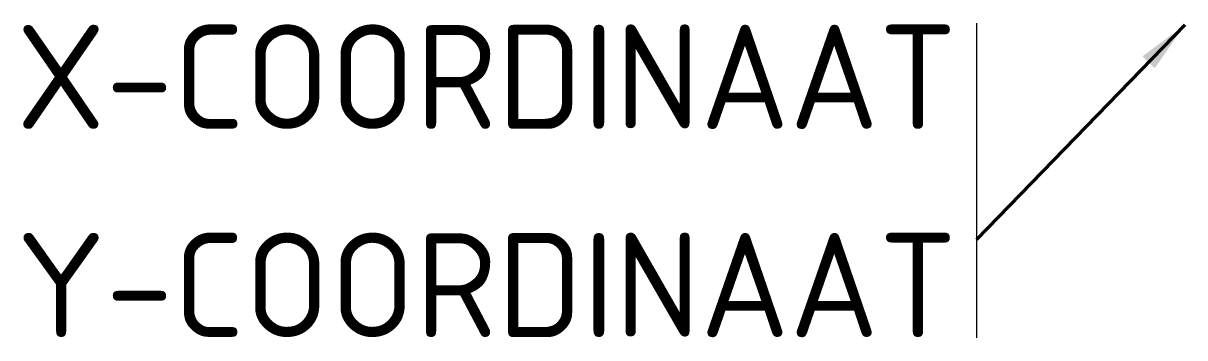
# Model space of a CAD drawing. Extents: x -27.9 to 0, y -7.5 to 0.
import ezdxf
from ezdxf.enums import TextEntityAlignment as Align

# ---------------------------------------------------------------- set-up
doc = ezdxf.new("R2010")
doc.units = 0
doc.styles.add('NLCS-ISO', font='NLCS-ISO.ttf', dxfattribs={"height": 0.0025})
doc.styles.get("Standard").update_dxf_attribs({"font": 'arial.ttf'})
doc.dimstyles.get("Standard").update_dxf_attribs({"dimtxt": 0.18, "dimasz": 0.18, "dimexe": 0.18, "dimexo": 0.0625, "dimgap": 0.09, "dimtad": 0, "dimtih": 1, "dimtoh": 1, "dimdec": 4, "dimzin": 0, "dimdsep": 46, "dimtxsty": 'Standard', "dimcen": 0.09, "dimadec": 0, "dimazin": 0, "dimtfac": 1, "dimtdec": 4, "dimtofl": 0, "dimtmove": 0, "dimatfit": 3, "dimfxl": 1, "dimtolj": 1, "dimtzin": 0, "dimarcsym": 0})

msp = doc.modelspace()

# ---------------------------------------------------------------- linework, layer by layer
at = {"flags": 128}
msp.add_lwpolyline([(-5, 0.041), (-5, -7.511)], dxfattribs=at)

# ---------------------------------------------------------------- texts
at = {"style": 'NLCS-ISO'}
for tag, text, p in [('X-COORDINAAT', 'X = 0.000', (-5.473, -2.494)), ('Y-COORDINAAT', 'Y = 0.000', (-5.473, -7.494))]:
    msp.add_attdef(tag, text=text, height=2.5, dxfattribs=at).set_placement(p, align=Align.RIGHT)

# ---------------------------------------------------------------- leaders
msp.add_leader([(0, 0), (-5, -5.155)], dimstyle='Standard', override={"dimasz": 1.25, "dimlwd": 65534})

doc.saveas('drawing.dxf')
